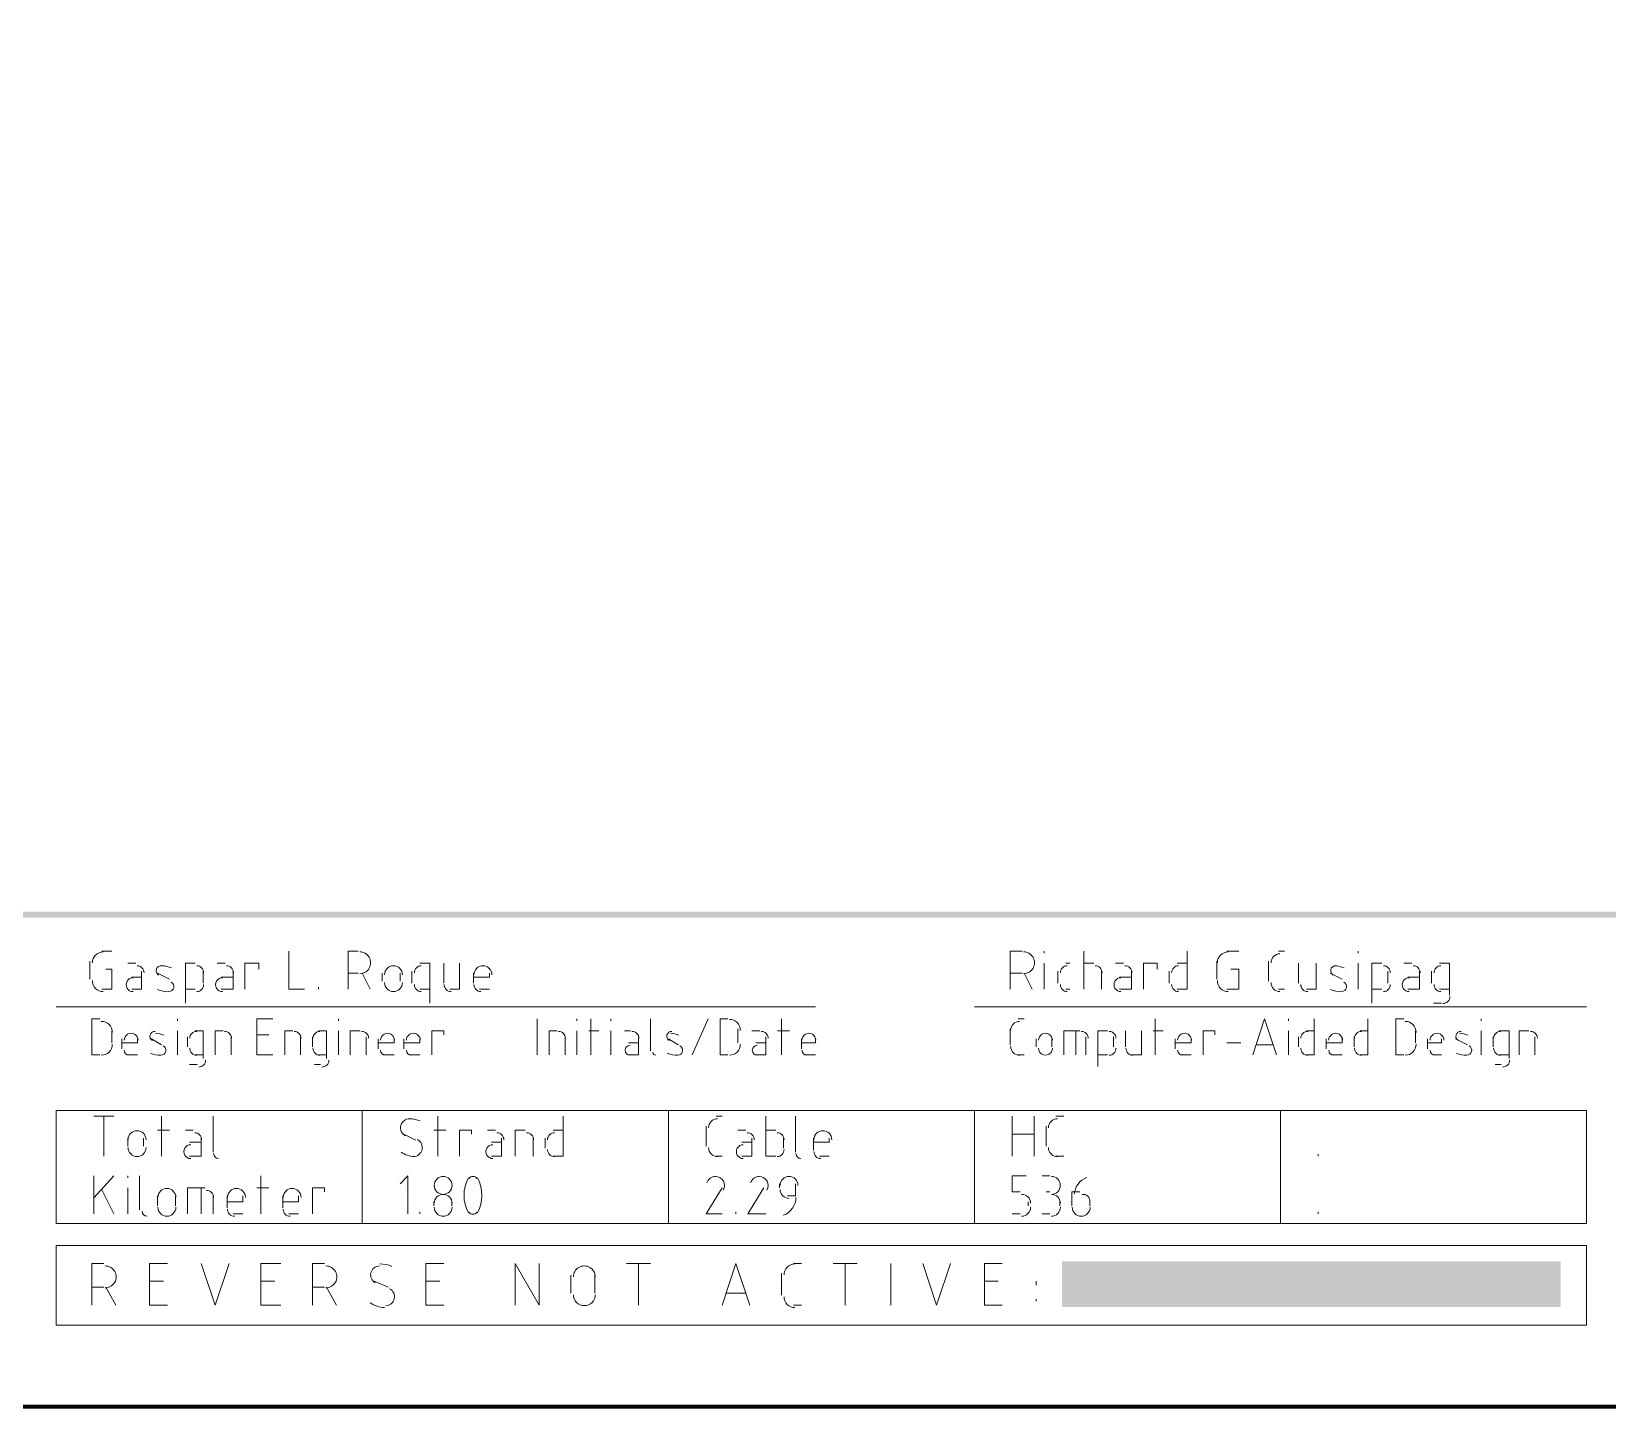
# Model space of a CAD drawing. Header units: millimetres. Extents: x 3.6 to 37.8, y 0.6 to 28.7.
# Drawn here: x 22.489 to 25.795, y 0.595 to 3.483 of the extents above; entities that cross this region are included whole.
import ezdxf

# ---------------------------------------------------------------- set-up
doc = ezdxf.new("R2010")
doc.units = ezdxf.units.MM
doc.layers.add('PDF_0', color=7, linetype='Continuous')

msp = doc.modelspace()

# ---------------------------------------------------------------- linework, layer by layer
at = {"layer": 'PDF_0', "lineweight": 0, "const_width": 0.00834}
msp.add_lwpolyline([(37.7648, 0.5988), (37.7648, 28.6993), (3.5681, 28.6993), (3.5681, 0.5988)], close=True, dxfattribs=at)
at = {"layer": 'PDF_0', "lineweight": 9}
for points in [[(22.6117, 1.4954), (22.6117, 1.5329)], [(22.6367, 1.5537), (22.6575, 1.5537)], [(22.6909, 1.5287), (22.7076, 1.5287)], [(22.8118, 1.4453), (22.8118, 1.5287), (22.8327, 1.5287)], [(22.8785, 1.5287), (22.8952, 1.5287)], [(22.9369, 1.4745), (22.9369, 1.5287), (22.9661, 1.5287), (22.9661, 1.5162)], [(23.0287, 1.5537), (23.0287, 1.4745), (23.062, 1.4745)], [(23.1537, 1.4745), (23.1537, 1.5537), (23.1746, 1.5537)], [(23.3247, 1.4453), (23.3247, 1.5287), (23.3039, 1.5287)], [(23.3539, 1.5287), (23.3539, 1.487)], [(23.3664, 1.4745), (23.3873, 1.4745), (23.3873, 1.5287)], [(24.5423, 1.4745), (24.5423, 1.5537), (24.5673, 1.5537)], [(24.6132, 1.5496), (24.6132, 1.5537)], [(24.6132, 1.4745), (24.6132, 1.5287)], [(24.6591, 1.5287), (24.6674, 1.5287)], [(24.6966, 1.4745), (24.6966, 1.5537)], [(24.6966, 1.5287), (24.7174, 1.5287)], [(24.7633, 1.5287), (24.78, 1.5287)], [(24.8217, 1.4745), (24.8217, 1.5287), (24.8509, 1.5287), (24.8509, 1.5162)], [(24.9134, 1.5537), (24.9134, 1.4745), (24.8926, 1.4745)], [(24.8926, 1.5287), (24.9134, 1.5287)], [(24.976, 1.4954), (24.976, 1.5329)], [(24.9968, 1.5537), (25.0218, 1.5537)], [(25.0844, 1.4912), (25.0844, 1.5329)], [(25.1052, 1.5537), (25.1177, 1.5537)], [(25.1469, 1.5287), (25.1469, 1.487)], [(25.1636, 1.4745), (25.1845, 1.4745), (25.1845, 1.5287)], [(25.272, 1.5496), (25.272, 1.5537)], [(25.272, 1.4745), (25.272, 1.5287)], [(25.3012, 1.4453), (25.3012, 1.5287), (25.3221, 1.5287)], [(25.3679, 1.5287), (25.3846, 1.5287)], [(25.4638, 1.462), (25.4638, 1.5287), (25.443, 1.5287)], [(22.645, 1.5162), (22.6575, 1.5162), (22.6575, 1.4745), (22.6367, 1.4745)], [(22.7201, 1.512), (22.7201, 1.4745), (22.6992, 1.4745)], [(22.6992, 1.4995), (22.7201, 1.4995)], [(22.7534, 1.5079), (22.7785, 1.4954)], [(22.8494, 1.512), (22.8494, 1.487)], [(22.9119, 1.512), (22.9119, 1.4745), (22.8869, 1.4745)], [(22.8869, 1.4995), (22.9119, 1.4995)], [(23.1746, 1.5079), (23.1537, 1.5079)], [(23.1829, 1.5079), (23.1996, 1.4745)], [(23.2246, 1.4912), (23.2246, 1.5079)], [(23.2622, 1.5079), (23.2622, 1.4912)], [(23.2872, 1.512), (23.2872, 1.487)], [(23.4164, 1.487), (23.4164, 1.5079)], [(23.4498, 1.5079), (23.4498, 1.4995), (23.4164, 1.4995)], [(24.5673, 1.5079), (24.5423, 1.5079)], [(24.5715, 1.5079), (24.5882, 1.4745)], [(24.6424, 1.487), (24.6424, 1.512)], [(24.7341, 1.512), (24.7341, 1.4745)], [(24.7967, 1.512), (24.7967, 1.4745), (24.7716, 1.4745)], [(24.7716, 1.4995), (24.7967, 1.4995)], [(24.8759, 1.487), (24.8759, 1.512)], [(25.0052, 1.5162), (25.0218, 1.5162), (25.0218, 1.4745), (24.9968, 1.4745)], [(25.2136, 1.5079), (25.2387, 1.4954)], [(25.3346, 1.512), (25.3346, 1.487)], [(25.4013, 1.512), (25.4013, 1.4745), (25.3763, 1.4745)], [(25.3763, 1.4995), (25.4013, 1.4995)], [(25.4263, 1.512), (25.4263, 1.487)], [(22.8327, 1.4745), (22.8118, 1.4745)], [(23.0912, 1.4745), (23.0912, 1.4787)], [(23.3039, 1.4745), (23.3247, 1.4745)], [(23.4498, 1.4745), (23.429, 1.4745)], [(24.6674, 1.4745), (24.6591, 1.4745)], [(25.1177, 1.4745), (25.1052, 1.4745)], [(25.3221, 1.4745), (25.3012, 1.4745)], [(25.443, 1.4745), (25.4638, 1.4745)], [(25.4305, 1.4453), (25.4472, 1.4453)], [(22.6325, 1.412), (22.6158, 1.412), (22.6158, 1.3369), (22.6325, 1.3369)], [(22.7951, 1.4078), (22.7951, 1.412)], [(22.9953, 1.3369), (22.9619, 1.3369), (22.9619, 1.412), (22.9953, 1.412)], [(23.1329, 1.4078), (23.1329, 1.412)], [(23.5499, 1.3369), (23.5499, 1.412)], [(23.6333, 1.4078), (23.6333, 1.412)], [(23.6625, 1.3369), (23.6625, 1.412)], [(23.7042, 1.4078), (23.7042, 1.412)], [(23.7876, 1.3452), (23.7876, 1.412)], [(23.8751, 1.3369), (23.9085, 1.412)], [(23.9502, 1.412), (23.9335, 1.412), (23.9335, 1.3369), (23.9502, 1.3369)], [(23.971, 1.3619), (23.971, 1.3911)], [(24.0628, 1.3369), (24.0628, 1.412)], [(24.5423, 1.3578), (24.5423, 1.3911)], [(24.559, 1.412), (24.5715, 1.412)], [(24.8467, 1.3369), (24.8467, 1.412)], [(25.051, 1.3369), (25.076, 1.412), (25.1011, 1.3369)], [(25.1261, 1.4078), (25.1261, 1.412)], [(25.1803, 1.412), (25.1803, 1.3369), (25.1636, 1.3369)], [(25.2929, 1.412), (25.2929, 1.3369), (25.2762, 1.3369)], [(25.3679, 1.412), (25.3512, 1.412), (25.3512, 1.3369), (25.3679, 1.3369)], [(25.5306, 1.4078), (25.5306, 1.412)], [(22.6575, 1.3619), (22.6575, 1.3869)], [(22.6784, 1.3494), (22.6784, 1.3703)], [(22.7117, 1.3703), (22.7117, 1.3619), (22.6784, 1.3619)], [(22.7409, 1.3703), (22.7618, 1.3578)], [(22.7951, 1.3369), (22.7951, 1.3869)], [(22.816, 1.3744), (22.816, 1.3536)], [(22.8494, 1.3286), (22.8494, 1.3869), (22.8327, 1.3869)], [(22.8744, 1.3369), (22.8744, 1.3869), (22.891, 1.3869)], [(22.9077, 1.3744), (22.9077, 1.3369)], [(22.987, 1.3786), (22.9619, 1.3786)], [(23.0203, 1.3369), (23.0203, 1.3869), (23.037, 1.3869)], [(23.0537, 1.3744), (23.0537, 1.3369)], [(23.0787, 1.3744), (23.0787, 1.3536)], [(23.1079, 1.3286), (23.1079, 1.3869), (23.0912, 1.3869)], [(23.1329, 1.3369), (23.1329, 1.3869)], [(23.1579, 1.3369), (23.1579, 1.3869), (23.1788, 1.3869)], [(23.1913, 1.3744), (23.1913, 1.3369)], [(23.2163, 1.3494), (23.2163, 1.3703)], [(23.2497, 1.3703), (23.2497, 1.3619), (23.2163, 1.3619)], [(23.2705, 1.3494), (23.2705, 1.3703)], [(23.3039, 1.3703), (23.3039, 1.3619), (23.2705, 1.3619)], [(23.3289, 1.3369), (23.3289, 1.3869), (23.3539, 1.3869), (23.3539, 1.3786)], [(23.5749, 1.3369), (23.5749, 1.3869), (23.5916, 1.3869)], [(23.6083, 1.3744), (23.6083, 1.3369)], [(23.6333, 1.3369), (23.6333, 1.3869)], [(23.6583, 1.3869), (23.6791, 1.3869)], [(23.7042, 1.3369), (23.7042, 1.3869)], [(23.7334, 1.3869), (23.7459, 1.3869)], [(23.7625, 1.3744), (23.7625, 1.3369), (23.7417, 1.3369)], [(23.7417, 1.3619), (23.7625, 1.3619)], [(23.8251, 1.3703), (23.8459, 1.3578)], [(24.0002, 1.3869), (24.0169, 1.3869)], [(24.0294, 1.3744), (24.0294, 1.3369), (24.0086, 1.3369)], [(24.0086, 1.3619), (24.0294, 1.3619)], [(24.0544, 1.3869), (24.0795, 1.3869)], [(24.1045, 1.3494), (24.1045, 1.3703)], [(24.1337, 1.3703), (24.1337, 1.3619), (24.1045, 1.3619)], [(24.5965, 1.3536), (24.5965, 1.3703)], [(24.6299, 1.3703), (24.6299, 1.3536)], [(24.6549, 1.3369), (24.6549, 1.3869), (24.6882, 1.3869)], [(24.6799, 1.3369), (24.6799, 1.3869)], [(24.7008, 1.3744), (24.7008, 1.3369)], [(24.7258, 1.3119), (24.7258, 1.3869), (24.7466, 1.3869)], [(24.7591, 1.3744), (24.7591, 1.3536)], [(24.7842, 1.3869), (24.7842, 1.3536)], [(24.7967, 1.3369), (24.8175, 1.3369), (24.8175, 1.3869)], [(24.8425, 1.3869), (24.8634, 1.3869)], [(24.8884, 1.3494), (24.8884, 1.3703)], [(24.9218, 1.3703), (24.9218, 1.3619), (24.8884, 1.3619)], [(24.9468, 1.3369), (24.9468, 1.3869), (24.9718, 1.3869), (24.9718, 1.3786)], [(24.9968, 1.3619), (25.026, 1.3619)], [(25.0927, 1.3578), (25.0594, 1.3578)], [(25.1261, 1.3369), (25.1261, 1.3869)], [(25.1469, 1.3536), (25.1469, 1.3744)], [(25.1636, 1.3869), (25.1803, 1.3869)], [(25.2053, 1.3494), (25.2053, 1.3703)], [(25.2387, 1.3703), (25.2387, 1.3619), (25.2053, 1.3619)], [(25.2637, 1.3536), (25.2637, 1.3744)], [(25.2762, 1.3869), (25.2929, 1.3869)], [(25.3929, 1.3619), (25.3929, 1.3869)], [(25.418, 1.3494), (25.418, 1.3703)], [(25.4472, 1.3703), (25.4472, 1.3619), (25.418, 1.3619)], [(25.4763, 1.3703), (25.5014, 1.3578)], [(25.5306, 1.3369), (25.5306, 1.3869)], [(25.5556, 1.3744), (25.5556, 1.3536)], [(25.5889, 1.3286), (25.5889, 1.3869), (25.5681, 1.3869)], [(25.6098, 1.3369), (25.6098, 1.3869), (25.6306, 1.3869)], [(25.6431, 1.3744), (25.6431, 1.3369)], [(22.7117, 1.3369), (22.6909, 1.3369)], [(22.8327, 1.3369), (22.8494, 1.3369)], [(23.0912, 1.3369), (23.1079, 1.3369)], [(23.2497, 1.3369), (23.2288, 1.3369)], [(23.3039, 1.3369), (23.283, 1.3369)], [(24.1337, 1.3369), (24.1128, 1.3369)], [(24.5715, 1.3369), (24.559, 1.3369)], [(24.7466, 1.3369), (24.7258, 1.3369)], [(24.9218, 1.3369), (24.9009, 1.3369)], [(25.2387, 1.3369), (25.2178, 1.3369)], [(25.4472, 1.3369), (25.4305, 1.3369)], [(25.5681, 1.3369), (25.5889, 1.3369)], [(22.8202, 1.3161), (22.8368, 1.3161)], [(23.0829, 1.3161), (23.0954, 1.3161)], [(25.5597, 1.3161), (25.5723, 1.3161)], [(22.62, 1.2076), (22.6617, 1.2076)], [(22.6409, 1.1242), (22.6409, 1.2076)], [(22.7618, 1.1242), (22.7618, 1.2076)], [(22.8702, 1.1326), (22.8702, 1.2076)], [(23.3414, 1.1242), (23.3414, 1.2076)], [(23.6041, 1.2076), (23.6041, 1.1242), (23.5832, 1.1242)], [(23.9252, 1.2076), (23.9377, 1.2076)], [(24.0294, 1.2076), (24.0294, 1.1242), (24.0503, 1.1242)], [(24.092, 1.1326), (24.092, 1.2076)], [(24.5465, 1.1242), (24.5465, 1.2076)], [(24.5923, 1.2076), (24.5923, 1.1242)], [(24.6382, 1.2076), (24.6549, 1.2076)], [(22.6909, 1.1451), (22.6909, 1.1618)], [(22.7243, 1.1618), (22.7243, 1.1451)], [(22.7534, 1.1785), (22.7785, 1.1785)], [(22.8118, 1.1785), (22.8285, 1.1785)], [(22.8452, 1.1618), (22.8452, 1.1242), (22.8202, 1.1242)], [(23.2705, 1.1701), (23.2955, 1.1576)], [(23.3331, 1.1785), (23.3581, 1.1785)], [(23.3873, 1.1242), (23.3873, 1.1785), (23.4123, 1.1785), (23.4123, 1.1701)], [(23.4456, 1.1785), (23.4623, 1.1785)], [(23.4748, 1.1618), (23.4748, 1.1242), (23.454, 1.1242)], [(23.504, 1.1242), (23.504, 1.1785), (23.5249, 1.1785)], [(23.5415, 1.1618), (23.5415, 1.1242)], [(23.5666, 1.1409), (23.5666, 1.1618)], [(23.5832, 1.1785), (23.6041, 1.1785)], [(23.9043, 1.1451), (23.9043, 1.1868)], [(23.971, 1.1785), (23.9877, 1.1785)], [(24.0002, 1.1618), (24.0002, 1.1242), (23.9794, 1.1242)], [(24.0503, 1.1785), (24.0294, 1.1785)], [(24.0669, 1.1409), (24.0669, 1.1618)], [(24.1295, 1.1368), (24.1295, 1.1618)], [(24.1628, 1.1618), (24.1628, 1.1534), (24.1295, 1.1534)], [(24.5465, 1.1701), (24.5923, 1.1701)], [(24.6174, 1.1451), (24.6174, 1.1868)], [(22.8202, 1.1534), (22.8452, 1.1534)], [(23.454, 1.1534), (23.4748, 1.1534)], [(23.9377, 1.1242), (23.9252, 1.1242)], [(23.9794, 1.1534), (24.0002, 1.1534)], [(24.1628, 1.1242), (24.142, 1.1242)], [(24.6549, 1.1242), (24.6382, 1.1242)], [(25.1886, 1.1242), (25.1886, 1.1284)], [(22.62, 1.0033), (22.62, 1.0825)], [(22.6617, 1.0825), (22.62, 1.0367)], [(22.6909, 1.0784), (22.6909, 1.0825)], [(22.7159, 1.0117), (22.7159, 1.0825)], [(22.9703, 1.0033), (22.9703, 1.0825)], [(23.2788, 1.0033), (23.2788, 1.0825), (23.2622, 1.0659)], [(24.0586, 1.0659), (24.0586, 1.0575)], [(24.0753, 1.0408), (24.092, 1.0408), (24.092, 1.0659)], [(24.5632, 1.0492), (24.5465, 1.0492), (24.5465, 1.0825), (24.5757, 1.0825)], [(24.609, 1.0825), (24.6257, 1.0825)], [(22.6367, 1.0534), (22.6617, 1.0033)], [(22.6909, 1.0033), (22.6909, 1.0575)], [(22.7534, 1.02), (22.7534, 1.0408)], [(22.791, 1.0408), (22.791, 1.02)], [(22.816, 1.0033), (22.816, 1.0575), (22.8535, 1.0575)], [(22.8452, 1.0033), (22.8452, 1.0575)], [(22.8702, 1.0408), (22.8702, 1.0033)], [(22.8994, 1.0158), (22.8994, 1.0408)], [(22.9327, 1.0408), (22.9327, 1.0283), (22.8994, 1.0283)], [(22.9619, 1.0575), (22.987, 1.0575)], [(23.0161, 1.0158), (23.0161, 1.0408)], [(23.0495, 1.0408), (23.0495, 1.0283), (23.0161, 1.0283)], [(23.0787, 1.0033), (23.0787, 1.0575), (23.1037, 1.0575), (23.1037, 1.0492)], [(23.3331, 1.02), (23.3331, 1.0283)], [(23.3706, 1.0283), (23.3706, 1.02)], [(23.9377, 1.0575), (23.9043, 1.0033), (23.9377, 1.0033)], [(24.0252, 1.0575), (23.9919, 1.0033), (24.0294, 1.0033)], [(24.5798, 1.02), (24.5798, 1.0283)], [(24.6257, 1.0492), (24.6174, 1.0492)], [(24.6465, 1.0283), (24.6465, 1.02)], [(24.6882, 1.0492), (24.6716, 1.0492), (24.6716, 1.02)], [(22.9327, 1.0033), (22.9119, 1.0033)], [(23.0495, 1.0033), (23.0287, 1.0033)], [(23.3039, 1.0033), (23.3039, 1.0075)], [(23.9669, 1.0033), (23.9669, 1.0075)], [(24.5465, 1.0033), (24.5632, 1.0033)], [(24.6257, 1.0033), (24.609, 1.0033)], [(25.1886, 1.0033), (25.1886, 1.0075)], [(22.6158, 0.8115), (22.6158, 0.8991), (22.6409, 0.8991)], [(22.7743, 0.8115), (22.7368, 0.8115), (22.7368, 0.8991), (22.7743, 0.8991)], [(22.8452, 0.8991), (22.8744, 0.8115), (22.9036, 0.8991)], [(23.012, 0.8115), (22.9703, 0.8115), (22.9703, 0.8991), (23.012, 0.8991)], [(23.0787, 0.8115), (23.0787, 0.8991), (23.1037, 0.8991)], [(23.3539, 0.8115), (23.3164, 0.8115), (23.3164, 0.8991), (23.3539, 0.8991)], [(23.504, 0.8115), (23.504, 0.8991), (23.5541, 0.8115), (23.5541, 0.8991)], [(23.7375, 0.8991), (23.7876, 0.8991)], [(23.7625, 0.8115), (23.7625, 0.8991)], [(23.9377, 0.8115), (23.9669, 0.8991), (23.9961, 0.8115)], [(24.0878, 0.8991), (24.1045, 0.8991)], [(24.1712, 0.8991), (24.2212, 0.8991)], [(24.1962, 0.8115), (24.1962, 0.8991)], [(24.2921, 0.8115), (24.2921, 0.8991)], [(24.3588, 0.8991), (24.388, 0.8115), (24.4172, 0.8991)], [(24.5256, 0.8115), (24.4881, 0.8115), (24.4881, 0.8991), (24.5256, 0.8991)], [(22.766, 0.8615), (22.7368, 0.8615)], [(22.9995, 0.8615), (22.9703, 0.8615)], [(23.208, 0.8615), (23.2371, 0.849)], [(23.3456, 0.8615), (23.3164, 0.8615)], [(23.6208, 0.8365), (23.6208, 0.8741)], [(23.6708, 0.8741), (23.6708, 0.8365)], [(24.0628, 0.8324), (24.0628, 0.8782)], [(24.5173, 0.8615), (24.4881, 0.8615)], [(24.5965, 0.8532), (24.5965, 0.8615)], [(22.6409, 0.849), (22.6158, 0.849)], [(22.645, 0.849), (22.6659, 0.8115)], [(23.1037, 0.849), (23.0787, 0.849)], [(23.1079, 0.849), (23.1287, 0.8115)], [(23.9877, 0.8365), (23.946, 0.8365)], [(24.1045, 0.8115), (24.0878, 0.8115)], [(24.5965, 0.8198), (24.5965, 0.824)]]:
    msp.add_lwpolyline(points, dxfattribs=at)
for points in [[(22.7828, 1.5188, 0.094476), (22.7623, 1.5234, 0.787413), (22.7553, 1.504)], [(22.7536, 1.4738, 0.141729), (22.7773, 1.4692, 0.787414), (22.7819, 1.489)], [(25.2139, 1.4738, 0.141729), (25.2376, 1.4692, 0.787414), (25.2422, 1.489)], [(22.7387, 1.3399, 0.141729), (22.7607, 1.3358, 0.787414), (22.7652, 1.3555)], [(23.8229, 1.3399, 0.141729), (23.8449, 1.3358, 0.787414), (23.8494, 1.3555)], [(25.4784, 1.3399, 0.141729), (25.5003, 1.3358, 0.787414), (25.5049, 1.3555)], [(23.3046, 1.1979, 0.094475), (23.2823, 1.2023, 0.787412), (23.2733, 1.1668)], [(23.9399, 1.0527, 0.590549), (23.9242, 1.0814, 0.338563), (23.9059, 1.0677)], [(24.0316, 1.0527, 0.590549), (24.0159, 1.0814, 0.338563), (23.9977, 1.0677)], [(24.6475, 1.0251, 0.414213), (24.6287, 1.0439, 1), (24.6287, 1.0814)], [(24.7091, 1.02), (24.7091, 1.0283, 0.496049), (24.6935, 1.0438)]]:
    msp.add_lwpolyline(points, format="xyb", dxfattribs=at)
at = {"layer": 'PDF_0', "color": 8, "lineweight": 0, "true_color": 0x808080}
for points in [[(22.5408, 1.437), (24.1337, 1.437)], [(24.4672, 1.437), (25.7516, 1.437)]]:
    msp.add_lwpolyline(points, dxfattribs=at)
at = {"layer": 'PDF_0', "color": 254, "lineweight": 0, "true_color": 0xdcdcdc}
for points in [[(22.5408, 0.9825), (25.7516, 0.9825), (25.7516, 1.2201), (22.5408, 1.2201)], [(22.5408, 0.9366), (25.7516, 0.9366), (25.7516, 0.7698), (22.5408, 0.7698)]]:
    msp.add_lwpolyline(points, close=True, dxfattribs=at)
for points in [[(23.1829, 0.9825), (23.1829, 1.2201)], [(23.8251, 0.9825), (23.8251, 1.2201)], [(24.4672, 0.9825), (24.4672, 1.2201)], [(25.1094, 0.9825), (25.1094, 1.2201)]]:
    msp.add_lwpolyline(points, dxfattribs=at)
at = {"layer": 'PDF_0', "lineweight": 9}
msp.add_circle((23.3527, 1.0627), 0.0188, dxfattribs=at)
for centre, radius, start, end in [((22.6396, 1.5297), 0.0229, 89.9999, 180.0001), ((22.7105, 1.5088), 0.0146, 359.9999, 90.0001), ((22.8356, 1.5088), 0.0146, 359.9999, 90.0001), ((22.8982, 1.5088), 0.0146, 359.9999, 90.0001), ((23.1776, 1.5297), 0.0229, 269.9999, 90.0001), ((23.2484, 1.5047), 0.0188, 0, 180), ((23.3068, 1.5088), 0.0146, 89.9999, 180.0001), ((23.4361, 1.5047), 0.0188, 0, 180), ((24.5703, 1.5297), 0.0229, 269.9999, 90.0001), ((24.6621, 1.5088), 0.0146, 89.9999, 180.0001), ((24.7205, 1.5088), 0.0146, 359.9999, 90.0001), ((24.783, 1.5088), 0.0146, 359.9999, 90.0001), ((24.8956, 1.5088), 0.0146, 89.9999, 180.0001), ((24.9998, 1.5297), 0.0229, 89.9999, 180.0001), ((25.1083, 1.5297), 0.0188, 90, 180), ((25.225, 1.513), 0.0104, 87.0391, 239.9085), ((25.2209, 1.4671), 0.0563, 66.676, 88.2642), ((25.3251, 1.5088), 0.0146, 359.9999, 90.0001), ((25.3877, 1.5088), 0.0146, 359.9999, 90.0001), ((25.446, 1.5088), 0.0146, 89.9999, 180.0001), ((22.6396, 1.4922), 0.0229, 179.9999, 270.0001), ((22.7022, 1.4838), 0.0146, 89.9999, 270.0001), ((22.8898, 1.4838), 0.0146, 89.9999, 270.0001), ((23.2484, 1.488), 0.0188, 180, 360), ((24.7747, 1.4838), 0.0146, 89.9999, 270.0001), ((24.9998, 1.4922), 0.0229, 179.9999, 270.0001), ((25.1083, 1.488), 0.0188, 180, 270), ((25.3793, 1.4838), 0.0146, 89.9999, 270.0001), ((22.8356, 1.4838), 0.0146, 269.9999, 0.0001), ((23.3068, 1.4838), 0.0146, 179.9999, 270.0001), ((23.3694, 1.4838), 0.0146, 179.9999, 270.0001), ((23.4319, 1.4838), 0.0146, 179.9999, 270.0001), ((24.6621, 1.4838), 0.0146, 179.9999, 270.0001), ((24.8956, 1.4838), 0.0146, 179.9999, 270.0001), ((25.1666, 1.4838), 0.0146, 179.9999, 270.0001), ((25.3251, 1.4838), 0.0146, 269.9999, 0.0001), ((25.446, 1.4838), 0.0146, 179.9999, 270.0001), ((25.4502, 1.4588), 0.0146, 269.9999, 0.0001), ((22.6355, 1.3837), 0.0229, 0, 90.0001), ((23.9532, 1.3879), 0.0229, 0, 90.0001), ((24.562, 1.3879), 0.0188, 90, 180), ((25.371, 1.3837), 0.0229, 0, 90.0001), ((22.6355, 1.3587), 0.0229, 269.9999, 359.9999), ((22.698, 1.3671), 0.0146, 359.9999, 180.0001), ((22.748, 1.3754), 0.0104, 87.0391, 239.9085), ((22.748, 1.3337), 0.048, 66.6761, 88.2642), ((22.8356, 1.3712), 0.0146, 89.9999, 180.0001), ((22.894, 1.3712), 0.0146, 359.9999, 90.0001), ((23.0399, 1.3712), 0.0146, 359.9999, 90.0001), ((23.0942, 1.3712), 0.0146, 89.9999, 180.0001), ((23.1817, 1.3712), 0.0146, 359.9999, 90.0001), ((23.2359, 1.3671), 0.0146, 359.9999, 180.0001), ((23.2901, 1.3671), 0.0146, 359.9999, 180.0001), ((23.5946, 1.3712), 0.0146, 359.9999, 90.0001), ((23.7447, 1.3462), 0.0104, 90.0001, 269.9999), ((23.7488, 1.3712), 0.0146, 359.9999, 90.0001), ((23.8322, 1.3754), 0.0104, 87.0391, 239.9085), ((23.8281, 1.3337), 0.048, 66.6761, 88.2642), ((23.9532, 1.3587), 0.0229, 269.9999, 359.9999), ((24.0116, 1.3462), 0.0104, 90.0001, 269.9999), ((24.0199, 1.3712), 0.0146, 359.9999, 90.0001), ((24.12, 1.3671), 0.0146, 359.9999, 180.0001), ((24.6162, 1.3671), 0.0146, 359.9999, 180.0001), ((24.6913, 1.3712), 0.0146, 359.9999, 90.0001), ((24.7496, 1.3712), 0.0146, 359.9999, 90.0001), ((24.9081, 1.3671), 0.0146, 359.9999, 180.0001), ((25.1666, 1.3712), 0.0146, 89.9999, 180.0001), ((25.225, 1.3671), 0.0146, 359.9999, 180.0001), ((25.2792, 1.3712), 0.0146, 89.9999, 180.0001), ((25.371, 1.3587), 0.0229, 269.9999, 359.9999), ((25.4377, 1.3671), 0.0146, 359.9999, 180.0001), ((25.4877, 1.3754), 0.0104, 87.0391, 239.9085), ((25.4836, 1.3337), 0.048, 66.6761, 88.2642), ((25.5711, 1.3712), 0.0146, 89.9999, 180.0001), ((25.6337, 1.3712), 0.0146, 359.9999, 90.0001), ((22.6938, 1.3462), 0.0104, 180.0001, 269.9999), ((22.8356, 1.3504), 0.0146, 179.9999, 270.0001), ((22.8398, 1.3254), 0.0146, 269.9999, 0.0001), ((23.0942, 1.3504), 0.0146, 179.9999, 270.0001), ((23.0983, 1.3254), 0.0146, 269.9999, 0.0001), ((23.2318, 1.3462), 0.0104, 180.0001, 269.9999), ((23.286, 1.3462), 0.0104, 180.0001, 269.9999), ((23.7989, 1.342), 0.00625, 179.9999, 270.0001), ((24.1158, 1.3462), 0.0104, 180.0001, 269.9999), ((24.562, 1.3546), 0.0188, 180, 270), ((24.6162, 1.3504), 0.0146, 179.9999, 0.0001), ((24.7496, 1.3504), 0.0146, 269.9999, 0.0001), ((24.7997, 1.3504), 0.0146, 179.9999, 270.0001), ((24.9039, 1.3462), 0.0104, 180.0001, 269.9999), ((25.1666, 1.3504), 0.0146, 179.9999, 270.0001), ((25.2209, 1.3462), 0.0104, 180.0001, 269.9999), ((25.2792, 1.3504), 0.0146, 179.9999, 270.0001), ((25.4335, 1.3462), 0.0104, 180.0001, 269.9999), ((25.5711, 1.3504), 0.0146, 179.9999, 270.0001), ((25.5753, 1.3254), 0.0146, 269.9999, 0.0001), ((23.9282, 1.1836), 0.0188, 90, 180), ((24.6412, 1.1836), 0.0188, 90, 180), ((22.7105, 1.1586), 0.0188, 0, 180), ((22.8314, 1.1586), 0.0146, 359.9999, 90.0001), ((23.2901, 1.1419), 0.0188, 270.2417, 63.111), ((23.4653, 1.1586), 0.0146, 359.9999, 90.0001), ((23.5278, 1.1586), 0.0146, 359.9999, 90.0001), ((23.5862, 1.1586), 0.0146, 89.9999, 180.0001), ((23.9907, 1.1586), 0.0146, 359.9999, 90.0001), ((24.0533, 1.1586), 0.0146, 359.9999, 90.0001), ((24.1492, 1.1586), 0.0188, 0, 180), ((22.7105, 1.1419), 0.0188, 180, 360), ((22.8231, 1.1335), 0.0146, 89.9999, 270.0001), ((22.8815, 1.1294), 0.0104, 180.0001, 269.9999), ((23.2943, 1.1752), 0.0521, 235.4317, 267.6982), ((23.4569, 1.1335), 0.0146, 89.9999, 270.0001), ((23.5862, 1.1377), 0.0146, 179.9999, 270.0001), ((23.9282, 1.1419), 0.0188, 180, 270), ((23.9824, 1.1335), 0.0146, 89.9999, 270.0001), ((24.0533, 1.1377), 0.0146, 269.9999, 0.0001), ((24.1033, 1.1294), 0.0104, 180.0001, 269.9999), ((24.145, 1.1335), 0.0146, 179.9999, 270.0001), ((24.6412, 1.1419), 0.0188, 180, 270), ((23.4736, 1.0418), 0.0771, 151.7156, 208.2844), ((23.4152, 1.071), 0.0104, 36.5077, 143.4923), ((23.3569, 1.0418), 0.0771, 331.7156, 28.2844), ((24.0783, 1.0627), 0.0188, 0, 180), ((24.7163, 1.0418), 0.0396, 109.8139, 176.4459), ((22.7731, 1.0376), 0.0188, 0, 180), ((22.8565, 1.0376), 0.0146, 359.9999, 90.0001), ((22.919, 1.0376), 0.0188, 0, 180), ((23.0358, 1.0376), 0.0188, 0, 180), ((23.3527, 1.0251), 0.0188, 0, 180), ((24.0783, 1.0543), 0.0188, 180, 270), ((24.0533, 1.0376), 0.0396, 289.0009, 360), ((24.5662, 1.0251), 0.0188, 0, 90), ((22.7314, 1.0084), 0.0104, 180.0001, 269.9999), ((22.7731, 1.0168), 0.0188, 180, 360), ((22.9148, 1.0126), 0.0146, 179.9999, 270.0001), ((23.0316, 1.0126), 0.0146, 179.9999, 270.0001), ((23.3527, 1.0168), 0.0188, 180, 360), ((23.4152, 1.0126), 0.0104, 216.5077, 323.4923), ((24.5662, 1.0168), 0.0188, 270, 360), ((24.6287, 1.0168), 0.0188, 270, 360), ((24.6913, 1.0168), 0.0188, 180, 360), ((22.6438, 0.8708), 0.0229, 269.9999, 90.0001), ((23.1067, 0.8708), 0.0229, 269.9999, 90.0001), ((23.2193, 0.875), 0.0188, 90.2417, 243.111), ((23.2193, 0.8291), 0.0688, 67.8955, 89.4837), ((23.6488, 0.8708), 0.0229, 0, 180.0001), ((24.0908, 0.875), 0.0229, 89.9999, 180.0001), ((23.2318, 0.8291), 0.0188, 270.2417, 63.111), ((23.6488, 0.8333), 0.0229, 179.9999, 359.9999), ((24.0908, 0.8291), 0.0229, 179.9999, 270.0001), ((23.2318, 0.8625), 0.0563, 235.4316, 267.6984)]:
    msp.add_arc(centre, radius, start, end, dxfattribs=at)
at = {"layer": 'PDF_0', "transparency": 33554559}
for points in [[(3.5681, 1.6371), (3.5681, 1.6246), (37.7648, 1.6371)], [(3.5681, 1.6246), (37.7648, 1.6371), (37.7648, 1.6246)]]:
    msp.add_solid(points, dxfattribs=at)
at = {"layer": 'PDF_0', "color": 61, "true_color": 0xdfff7f, "transparency": 33554559}
for points in [[(24.6507, 0.9032), (24.6507, 0.8073), (25.6973, 0.9032)], [(24.6507, 0.8073), (25.6973, 0.9032), (25.6973, 0.8073)]]:
    msp.add_solid(points, dxfattribs=at)

doc.saveas('drawing.dxf')
